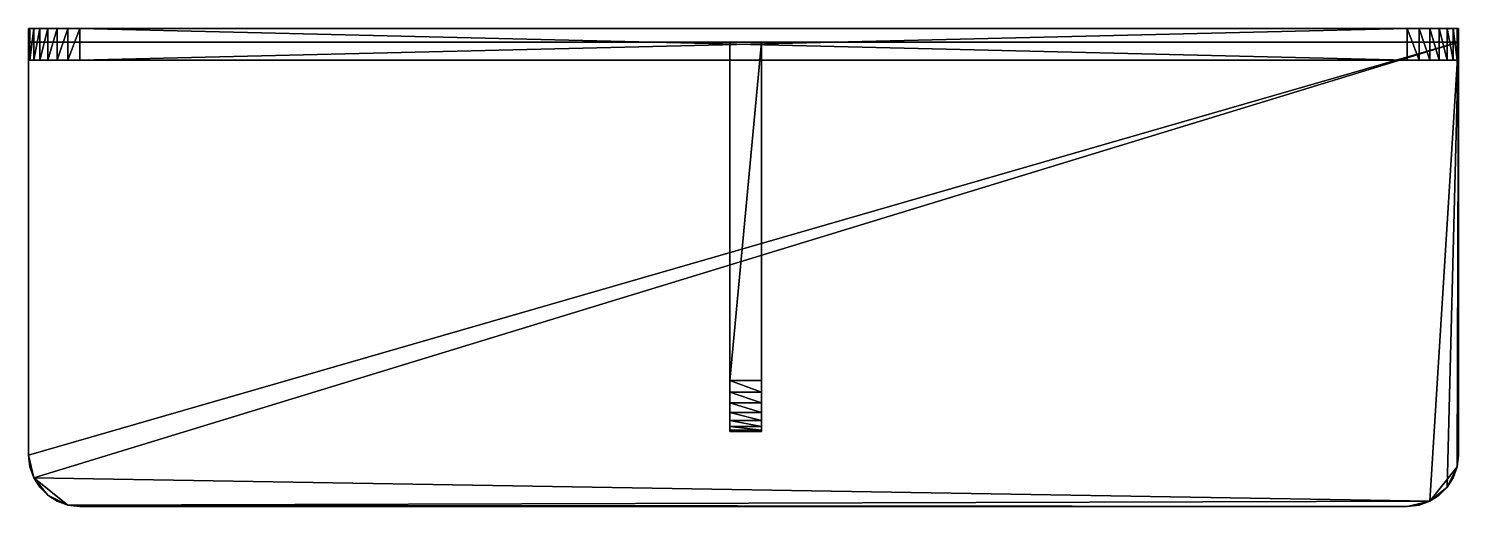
# Model space of a CAD drawing. Header units: centimetres. Extents: x -452 to 452, y -151 to 151.
import ezdxf

# ---------------------------------------------------------------- set-up
doc = ezdxf.new("R2010")
doc.units = ezdxf.units.CM
doc.layers.add('beige', color=7, linetype='Continuous', true_color=0xb11b58)
doc.layers.add('grey', color=7, linetype='Continuous', true_color=0xb11b58)

msp = doc.modelspace()

# ---------------------------------------------------------------- meshes
at = {"layer": 'beige', "color": 116, "true_color": 0x06873a}
mesh = msp.add_polyface(dxfattribs=at)
corners = [(-419.25, 150.78, 150.08), (-426.64, 150.78, 149.23), (-433.43, 150.78, 146.8), (-439.42, 150.78, 142.99), (-444.42, 150.78, 137.99), (-448.23, 150.78, 132), (-450.66, 150.78, 125.21), (-451.51, 150.78, 117.82), (-419.25, 130.78, 150.08), (-426.64, 130.78, 149.23), (-433.43, 130.78, 146.8), (-439.42, 130.78, 142.99), (-444.42, 130.78, 137.99), (-448.23, 130.78, 132), (-450.66, 130.78, 125.21), (-451.51, 130.78, 117.82), (-419.25, 150.78, -150.08), (-426.64, 150.78, -149.23), (-426.64, 130.78, -149.23), (-419.25, 130.78, -150.08), (-433.43, 150.78, -146.8), (-433.43, 130.78, -146.8), (-439.42, 150.78, -142.99), (-439.42, 130.78, -142.99), (-444.42, 150.78, -137.99), (-444.42, 130.78, -137.99), (-448.23, 150.78, -132), (-448.23, 130.78, -132), (-450.66, 150.78, -125.21), (-450.66, 130.78, -125.21), (-451.51, 150.78, -117.82), (-451.51, 130.78, -117.82), (419.25, 150.77, 150.08), (426.64, 150.77, 149.23), (426.64, 130.77, 149.23), (419.25, 130.77, 150.08), (433.43, 150.77, 146.8), (433.43, 130.77, 146.8), (439.42, 150.77, 142.99), (439.42, 130.77, 142.99), (444.42, 150.77, 137.99), (444.42, 130.77, 137.99), (448.23, 150.77, 132), (448.23, 130.77, 132), (450.66, 150.77, 125.21), (450.66, 130.77, 125.21), (451.51, 150.77, 117.82), (451.51, 130.77, 117.82), (451.51, 150.77, -117.82), (451.51, 130.77, -117.82), (419.25, 150.77, -150.08), (426.64, 150.77, -149.23), (433.43, 150.77, -146.8), (439.42, 150.77, -142.99), (444.42, 150.77, -137.99), (448.23, 150.77, -132), (450.66, 150.77, -125.21), (450.66, 130.77, -125.21), (448.23, 130.77, -132), (444.42, 130.77, -137.99), (439.42, 130.77, -142.99), (433.43, 130.77, -146.8), (426.64, 130.77, -149.23), (419.25, 130.77, -150.08)]
mesh.append_faces([[corners[k] for k in face] for face in [(48, 55, 53), (53, 51, 16), (48, 53, 16), (22, 26, 30), (16, 22, 30), (6, 4, 2), (30, 6, 2), (16, 30, 2), (16, 2, 0), (16, 32, 36), (48, 16, 36), (44, 48, 36), (44, 36, 40), (12, 14, 31), (10, 12, 31), (31, 27, 23), (31, 23, 19), (10, 31, 19), (8, 10, 19), (37, 35, 19), (19, 62, 60), (60, 58, 49), (19, 60, 49), (37, 19, 49), (41, 37, 49), (41, 49, 45)]], dxfattribs={"vtx0": -1, "vtx1": -1, "vtx2": -1, "color": 116})
mesh.append_faces([[corners[k] for k in face] for face in [(16, 0, 32), (23, 18, 19)]], dxfattribs={"vtx0": -1, "vtx2": -1, "color": 116})
mesh.append_faces([[corners[k] for k in face] for face in [(42, 44, 40), (43, 41, 45)]], dxfattribs={"vtx1": -1, "color": 116})
mesh.append_faces([[corners[k] for k in face] for face in [(16, 17, 22), (35, 8, 19)]], dxfattribs={"vtx1": -1, "vtx2": -1, "color": 116})
mesh.append_faces([[corners[k] for k in face] for face in [(9, 8, 0), (0, 1, 9), (10, 9, 1), (1, 2, 10), (11, 10, 2), (2, 3, 11), (12, 11, 3), (3, 4, 12), (13, 12, 4), (4, 5, 13), (14, 13, 5), (5, 6, 14), (15, 14, 6), (6, 7, 15), (30, 31, 15), (15, 7, 30), (18, 17, 16), (16, 19, 18), (21, 20, 17), (17, 18, 21), (23, 22, 20), (20, 21, 23), (25, 24, 22), (22, 23, 25), (27, 26, 24), (24, 25, 27), (29, 28, 26), (26, 27, 29), (31, 30, 28), (28, 29, 31), (34, 33, 32), (32, 35, 34), (37, 36, 33), (33, 34, 37), (39, 38, 36), (36, 37, 39), (41, 40, 38), (38, 39, 41), (43, 42, 40), (40, 41, 43), (45, 44, 42), (42, 43, 45), (47, 46, 44), (44, 45, 47), (48, 46, 47), (47, 49, 48), (44, 46, 48), (48, 56, 55), (55, 54, 53), (53, 52, 51), (51, 50, 16), (17, 20, 22), (22, 24, 26), (26, 28, 30), (30, 7, 6), (6, 5, 4), (4, 3, 2), (2, 1, 0), (32, 33, 36), (36, 38, 40), (41, 39, 37), (37, 34, 35), (8, 9, 10), (10, 11, 12), (12, 13, 14), (14, 15, 31), (31, 29, 27), (27, 25, 23), (23, 21, 18), (19, 63, 62), (62, 61, 60), (60, 59, 58), (58, 57, 49), (49, 47, 45), (62, 63, 50), (50, 51, 62), (61, 62, 51), (51, 52, 61), (60, 61, 52), (52, 53, 60), (59, 60, 53), (53, 54, 59), (58, 59, 54), (54, 55, 58), (57, 58, 55), (55, 56, 57), (49, 57, 56), (56, 48, 49), (8, 35, 32), (32, 0, 8), (16, 50, 63), (63, 19, 16)]], dxfattribs={"vtx2": -1, "color": 116})
at = {"layer": 'grey', "color": 116, "true_color": 0x06873a}
mesh = msp.add_polyface(dxfattribs=at)
corners = [(11.4, -103.6, 88.86), (11.4, -102.75, 96.25), (11.4, -100.32, 103.04), (11.4, -96.51, 109.03), (11.4, -91.51, 114.03), (11.4, -85.52, 117.84), (11.4, -78.74, 120.27), (11.4, -71.35, 121.12), (-8.6, -103.6, 88.86), (-8.6, -102.75, 96.25), (-8.6, -100.32, 103.04), (-8.6, -96.51, 109.03), (-8.6, -91.51, 114.03), (-8.6, -85.52, 117.84), (-8.6, -78.74, 120.27), (-8.6, -71.35, 121.12), (11.4, 142.25, 121.12), (-8.6, 142.25, 121.12), (11.4, -103.6, -93.7), (-8.6, -103.6, -93.7), (11.4, 142.25, -93.7), (-8.6, 142.25, -93.7), (-419.25, -150.77, -82.23), (-426.64, -149.92, -82.23), (-433.43, -147.49, -82.23), (-439.42, -143.68, -82.23), (-444.42, -138.69, -82.23), (-448.23, -132.7, -82.23), (-450.66, -125.91, -82.23), (-451.51, -118.52, -82.23), (-419.25, -150.77, -102.23), (-426.64, -149.92, -102.23), (-433.43, -147.49, -102.23), (-439.42, -143.68, -102.23), (-444.42, -138.69, -102.23), (-448.23, -132.7, -102.23), (-450.66, -125.91, -102.23), (-451.51, -118.52, -102.23), (419.25, -150.78, -82.23), (426.64, -149.92, -82.23), (426.64, -149.92, -102.23), (419.25, -150.78, -102.23), (433.43, -147.49, -82.23), (433.43, -147.49, -102.23), (439.42, -143.68, -82.23), (439.42, -143.68, -102.23), (444.42, -138.69, -82.23), (444.42, -138.69, -102.23), (448.23, -132.7, -82.23), (448.23, -132.7, -102.23), (450.66, -125.91, -82.23), (450.66, -125.91, -102.23), (451.51, -118.52, -82.23), (451.51, -118.52, -102.23), (-451.51, 142.25, -82.23), (-451.51, 142.25, -102.23), (451.51, 142.25, -82.23), (451.51, 142.25, -102.23)]
mesh.append_faces([[corners[k] for k in face] for face in [(16, 6, 4), (4, 2, 0), (16, 4, 0), (8, 10, 12), (8, 12, 14), (8, 14, 17), (56, 29, 27), (27, 25, 23), (23, 38, 42), (27, 23, 42), (56, 27, 42), (56, 42, 46), (50, 56, 46), (43, 41, 31), (31, 33, 35), (43, 31, 35), (35, 37, 57), (43, 35, 57), (43, 57, 51), (47, 43, 51)]], dxfattribs={"vtx0": -1, "vtx1": -1, "vtx2": -1, "color": 116})
mesh.append_faces([[corners[k] for k in face] for face in [(16, 0, 18), (8, 17, 21)]], dxfattribs={"vtx0": -1, "vtx2": -1, "color": 116})
mesh.append_faces([[corners[k] for k in face] for face in [(20, 16, 18), (19, 8, 21), (48, 50, 46), (49, 47, 51)]], dxfattribs={"vtx1": -1, "color": 116})
mesh.append_faces([[corners[k] for k in face] for face in [(9, 8, 0), (0, 1, 9), (10, 9, 1), (1, 2, 10), (11, 10, 2), (2, 3, 11), (12, 11, 3), (3, 4, 12), (13, 12, 4), (4, 5, 13), (14, 13, 5), (5, 6, 14), (15, 14, 6), (6, 7, 15), (16, 17, 15), (15, 7, 16), (8, 19, 18), (18, 0, 8), (20, 21, 17), (17, 16, 20), (16, 7, 6), (6, 5, 4), (4, 3, 2), (2, 1, 0), (8, 9, 10), (10, 11, 12), (12, 13, 14), (14, 15, 17), (31, 30, 22), (22, 23, 31), (32, 31, 23), (23, 24, 32), (33, 32, 24), (24, 25, 33), (34, 33, 25), (25, 26, 34), (35, 34, 26), (26, 27, 35), (36, 35, 27), (27, 28, 36), (37, 36, 28), (28, 29, 37), (54, 55, 37), (37, 29, 54), (40, 39, 38), (38, 41, 40), (43, 42, 39), (39, 40, 43), (45, 44, 42), (42, 43, 45), (47, 46, 44), (44, 45, 47), (49, 48, 46), (46, 47, 49), (51, 50, 48), (48, 49, 51), (53, 52, 50), (50, 51, 53), (53, 57, 56), (56, 52, 53), (50, 52, 56), (56, 54, 29), (29, 28, 27), (27, 26, 25), (25, 24, 23), (23, 22, 38), (38, 39, 42), (42, 44, 46), (47, 45, 43), (43, 40, 41), (41, 30, 31), (31, 32, 33), (33, 34, 35), (35, 36, 37), (37, 55, 57), (57, 53, 51), (30, 41, 38), (38, 22, 30), (56, 57, 55), (55, 54, 56)]], dxfattribs={"vtx2": -1, "color": 116})

doc.saveas('drawing.dxf')
